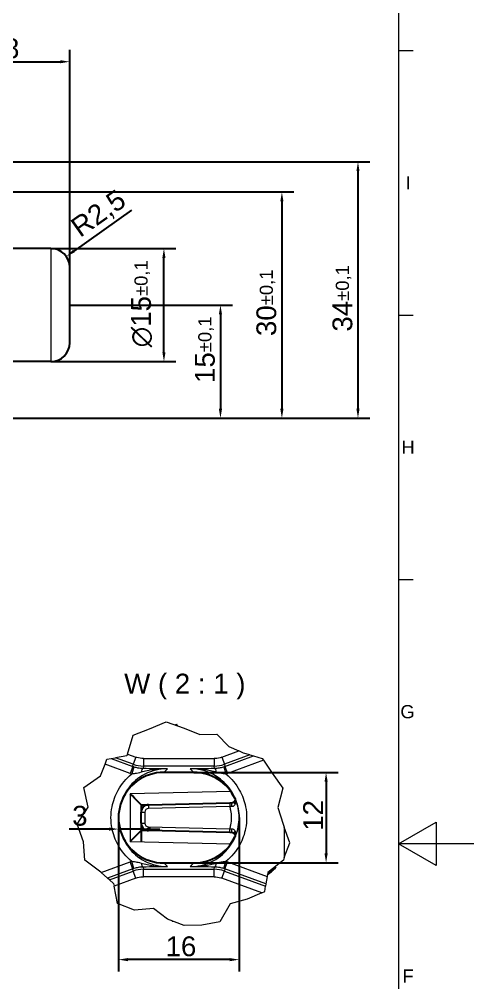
# Model space of a CAD drawing. Header units: millimetres. Extents: x 0 to 1486, y 0 to 1051.
# Drawn here: x 1335.5 to 1486.3, y 479.6 to 798.8 of the extents above; entities that cross this region are included whole.
import ezdxf

# ---------------------------------------------------------------- set-up
doc = ezdxf.new("R2010")
doc.units = ezdxf.units.MM
doc.header["$LTSCALE"] = 1.25
for name, color, linetype, lineweight, true_color in [('Bemaßungen(DIN)', 7, 'Continuous', 5, 0x262659), ('Bruchlinien(DIN)', 7, 'Continuous', 9, 0x262659), ('Sichtbare Kanten(DIN)', 7, 'Continuous', 25, 0x262659), ('Sichtbare tangentiale Kanten(DIN)', 7, 'Continuous', 15, 0x1a1a3e), ('Skizziergeometrie(DIN)', 7, 'Continuous', 9, 0x262659), ('Symbole(DIN)', 7, 'Continuous', 15, 0x262659)]:
    doc.layers.add(name, color=color, linetype=linetype, lineweight=lineweight, true_color=true_color)
doc.styles.add('Aktuell-DIN', font='arial.ttf')
doc.styles.add('Aktuell-DINGroßer Text', font='arial.ttf')
doc.dimstyles.new('STANDARD-DIN', dxfattribs={"dimscale": 1.25, "dimtxt": 5.25, "dimasz": 2.5, "dimexe": 3.175, "dimexo": 0, "dimgap": 0.8, "dimtad": 1, "dimrnd": 1e-08, "dimtxsty": 'Aktuell-DINGroßer Text', "dimcen": 0.09, "dimdle": 10, "dimclrd": 256, "dimclre": 256, "dimclrt": 256, "dimazin": 2, "dimtfac": 0.666667, "dimtmove": 0, "dimatfit": 3, "dimfxl": 1, "dimtolj": 1, "dimlwd": 25, "dimlwe": 25, "dimarcsym": 0})

# ---------------------------------------------------------------- blocks, each defined once
blk = doc.blocks.new('Ränder Standardrahmen')
at = {"layer": 'Skizziergeometrie(DIN)'}
for p, q in [((1169, 630.75), (1172.9, 630.75)), ((1169, 560.67), (1172.9, 560.67)), ((1169, 490.58), (1172.9, 490.58))]:
    blk.add_line(p, q, dxfattribs=at)
at = {"layer": 'Skizziergeometrie(DIN)', "flags": 128}
for points in [[(20, 20), (20, 821), (1169, 821), (1169, 20), (20, 20)], [(1189, 420.5), (1169, 420.5), (1179, 426.27), (1179, 414.73), (1169, 420.5)]]:
    blk.add_lwpolyline(points, dxfattribs=at)
at = {"layer": 'Symbole(DIN)', "color": 179, "true_color": 0x262659, "char_height": 3.5, "attachment_point": 7, "style": 'Aktuell-DIN'}
for s, insert in [('I', (1170.95, 593.96)), ('H', (1169.8, 523.88)), ('G', (1169.52, 453.73)), ('F', (1170.08, 383.71))]:
    blk.add_mtext(s, dxfattribs=dict(at, insert=insert))
blk = doc.blocks.new('*D12')
at = {"layer": 'Bemaßungen(DIN)', "color": 250, "linetype": 'Continuous', "lineweight": 25, "true_color": 0x3f3f3f, "transparency": 16777216}
for p, q in [((1244.72, 751.64), (1451.81, 751.64)), ((1447.84, 748.52), (1447.84, 669.77)), ((1212.8, 666.64), (1451.81, 666.64))]:
    blk.add_line(p, q, dxfattribs=at)
at = {"layer": 'Bemaßungen(DIN)', "color": 250, "linetype": 'Continuous', "true_color": 0x3f3f3f, "transparency": 16777216}
for points in [[(1447.32, 748.52), (1448.36, 748.52), (1447.84, 751.64)], [(1447.32, 669.77), (1448.36, 669.77), (1447.84, 666.64)]]:
    blk.add_solid(points, dxfattribs=at)
at = {"layer": 'Defpoints', "color": 0, "linetype": 'Continuous', "transparency": 16777216}
for p in [(1244.72, 751.64), (1212.8, 666.64), (1447.84, 666.64)]:
    blk.add_point(p, dxfattribs=at)
at = {"layer": 'Bemaßungen(DIN)', "color": 179, "linetype": 'Continuous', "lineweight": 25, "true_color": 0x262659, "transparency": 16777216, "insert": (1439.39, 695.34), "char_height": 6.5625, "attachment_point": 1, "rotation": 90, "style": 'Aktuell-DINGroßer Text'}
blk.add_mtext('\\A1;34{\\H4.375;±0,1}', dxfattribs=at)
blk = doc.blocks.new('*D13')
at = {"layer": 'Bemaßungen(DIN)', "color": 250, "linetype": 'Continuous', "lineweight": 25, "true_color": 0x3f3f3f, "transparency": 16777216}
for p, q in [((1287.32, 741.64), (1426.57, 741.64)), ((1422.6, 738.52), (1422.6, 669.77)), ((1212.8, 666.64), (1426.57, 666.64))]:
    blk.add_line(p, q, dxfattribs=at)
at = {"layer": 'Bemaßungen(DIN)', "color": 250, "linetype": 'Continuous', "true_color": 0x3f3f3f, "transparency": 16777216}
for points in [[(1422.08, 738.52), (1423.12, 738.52), (1422.6, 741.64)], [(1422.08, 669.77), (1423.12, 669.77), (1422.6, 666.64)]]:
    blk.add_solid(points, dxfattribs=at)
at = {"layer": 'Defpoints', "color": 0, "linetype": 'Continuous', "transparency": 16777216}
for p in [(1287.32, 741.64), (1212.8, 666.64), (1422.6, 666.64)]:
    blk.add_point(p, dxfattribs=at)
at = {"layer": 'Bemaßungen(DIN)', "color": 179, "linetype": 'Continuous', "lineweight": 25, "true_color": 0x262659, "transparency": 16777216, "insert": (1414.15, 693.87), "char_height": 6.5625, "attachment_point": 1, "rotation": 90, "style": 'Aktuell-DINGroßer Text'}
blk.add_mtext('\\A1;30{\\H4.375;±0,1}', dxfattribs=at)
blk = doc.blocks.new('*D14')
at = {"layer": 'Bemaßungen(DIN)', "color": 250, "linetype": 'Continuous', "lineweight": 25, "true_color": 0x3f3f3f, "transparency": 16777216}
for p, q in [((1352.22, 704.14), (1406.18, 704.14)), ((1402.22, 701.02), (1402.22, 669.77)), ((1212.8, 666.64), (1406.18, 666.64))]:
    blk.add_line(p, q, dxfattribs=at)
at = {"layer": 'Bemaßungen(DIN)', "color": 250, "linetype": 'Continuous', "true_color": 0x3f3f3f, "transparency": 16777216}
for points in [[(1401.69, 701.02), (1402.74, 701.02), (1402.22, 704.14)], [(1401.69, 669.77), (1402.74, 669.77), (1402.22, 666.64)]]:
    blk.add_solid(points, dxfattribs=at)
at = {"layer": 'Defpoints', "color": 0, "linetype": 'Continuous', "transparency": 16777216}
for p in [(1352.22, 704.14), (1212.8, 666.64), (1402.22, 666.64)]:
    blk.add_point(p, dxfattribs=at)
at = {"layer": 'Bemaßungen(DIN)', "color": 179, "linetype": 'Continuous', "lineweight": 25, "true_color": 0x262659, "transparency": 16777216, "insert": (1393.76, 678.32), "char_height": 6.5625, "attachment_point": 1, "rotation": 90, "style": 'Aktuell-DINGroßer Text'}
blk.add_mtext('\\A1;15{\\H4.375;±0,1}', dxfattribs=at)
blk = doc.blocks.new('*D15')
at = {"layer": 'Bemaßungen(DIN)', "color": 250, "linetype": 'Continuous', "lineweight": 25, "true_color": 0x3f3f3f, "transparency": 16777216}
for p, q in [((1345.97, 722.89), (1387.43, 722.89)), ((1383.47, 688.52), (1383.47, 719.77)), ((1345.97, 685.39), (1387.43, 685.39))]:
    blk.add_line(p, q, dxfattribs=at)
at = {"layer": 'Bemaßungen(DIN)', "color": 250, "linetype": 'Continuous', "true_color": 0x3f3f3f, "transparency": 16777216}
for points in [[(1382.94, 719.77), (1383.99, 719.77), (1383.47, 722.89)], [(1382.94, 688.52), (1383.99, 688.52), (1383.47, 685.39)]]:
    blk.add_solid(points, dxfattribs=at)
at = {"layer": 'Defpoints', "color": 0, "linetype": 'Continuous', "transparency": 16777216}
for p in [(1345.97, 722.89), (1383.47, 722.89), (1345.97, 685.39)]:
    blk.add_point(p, dxfattribs=at)
at = {"layer": 'Bemaßungen(DIN)', "color": 179, "linetype": 'Continuous', "lineweight": 25, "true_color": 0x262659, "transparency": 16777216, "insert": (1372.59, 690.14), "char_height": 6.5625, "attachment_point": 1, "rotation": 90, "style": 'Aktuell-DINGroßer Text'}
blk.add_mtext('\\A1;{\\fAIGDT|b0|i0;\\ln}\\fArial|b0|i0;{\\H6.5625;15{\\H4.375;±0,1}}', dxfattribs=at)
blk = doc.blocks.new('*D16')
at = {"layer": 'Bemaßungen(DIN)', "color": 250, "linetype": 'Continuous', "lineweight": 25, "true_color": 0x3f3f3f, "transparency": 16777216}
blk.add_line((1372.74, 735.55), (1353.62, 722.05), dxfattribs=at)
at = {"layer": 'Bemaßungen(DIN)', "color": 250, "linetype": 'Continuous', "true_color": 0x3f3f3f, "transparency": 16777216}
blk.add_solid([(1353.32, 722.48), (1353.92, 721.63), (1351.07, 720.25)], dxfattribs=at)
at = {"layer": 'Defpoints', "color": 0, "linetype": 'Continuous', "transparency": 16777216}
for p in [(1351.07, 720.25), (1345.97, 716.64)]:
    blk.add_point(p, dxfattribs=at)
at = {"layer": 'Bemaßungen(DIN)', "color": 179, "linetype": 'Continuous', "lineweight": 25, "true_color": 0x262659, "transparency": 16777216, "insert": (1351.87, 731.69), "char_height": 6.562, "attachment_point": 1, "rotation": 35.2211, "style": 'Aktuell-DINGroßer Text'}
blk.add_mtext('\\A1;R2,5', dxfattribs=at)
blk = doc.blocks.new('*D21')
at = {"layer": 'Bemaßungen(DIN)', "color": 250, "linetype": 'Continuous', "lineweight": 25, "true_color": 0x3f3f3f, "transparency": 16777216}
for p, q in [((1307.22, 739.14), (1307.22, 788.74)), ((1352.22, 716.64), (1352.22, 788.74)), ((1310.34, 784.77), (1349.09, 784.77))]:
    blk.add_line(p, q, dxfattribs=at)
at = {"layer": 'Bemaßungen(DIN)', "color": 250, "linetype": 'Continuous', "true_color": 0x3f3f3f, "transparency": 16777216}
for points in [[(1310.34, 785.29), (1310.34, 784.25), (1307.22, 784.77)], [(1349.09, 785.29), (1349.09, 784.25), (1352.22, 784.77)]]:
    blk.add_solid(points, dxfattribs=at)
at = {"layer": 'Defpoints', "color": 0, "linetype": 'Continuous', "transparency": 16777216}
for p in [(1352.22, 784.77), (1307.22, 739.14), (1352.22, 716.64)]:
    blk.add_point(p, dxfattribs=at)
at = {"layer": 'Bemaßungen(DIN)', "color": 179, "linetype": 'Continuous', "lineweight": 25, "true_color": 0x262659, "transparency": 16777216, "insert": (1325.32, 792.47), "char_height": 6.562, "attachment_point": 1, "style": 'Aktuell-DINGroßer Text'}
blk.add_mtext('\\A1;18', dxfattribs=at)
blk = doc.blocks.new('*D75')
at = {"layer": 'Bemaßungen(DIN)', "color": 250, "linetype": 'Continuous', "lineweight": 25, "true_color": 0x3f3f3f, "transparency": 16777216}
for p, q in [((1368.41, 534.29), (1368.41, 526.54)), ((1365.28, 530.51), (1352.04, 530.51)), ((1375.91, 530.51), (1368.41, 530.51)), ((1375.91, 532.49), (1375.91, 526.54)), ((1379.03, 530.51), (1382.16, 530.51))]:
    blk.add_line(p, q, dxfattribs=at)
at = {"layer": 'Bemaßungen(DIN)', "color": 250, "linetype": 'Continuous', "true_color": 0x3f3f3f, "transparency": 16777216}
for points in [[(1365.28, 531.03), (1365.28, 529.99), (1368.41, 530.51)], [(1379.03, 531.03), (1379.03, 529.99), (1375.91, 530.51)]]:
    blk.add_solid(points, dxfattribs=at)
at = {"layer": 'Defpoints', "color": 0, "linetype": 'Continuous', "transparency": 16777216}
for p in [(1368.41, 534.29), (1368.41, 530.51), (1375.91, 532.49)]:
    blk.add_point(p, dxfattribs=at)
at = {"layer": 'Bemaßungen(DIN)', "color": 179, "linetype": 'Continuous', "lineweight": 25, "true_color": 0x262659, "transparency": 16777216, "insert": (1353.04, 538.21), "char_height": 6.562, "attachment_point": 1, "style": 'Aktuell-DINGroßer Text'}
blk.add_mtext('\\A1;3', dxfattribs=at)
blk = doc.blocks.new('*D76')
at = {"layer": 'Bemaßungen(DIN)', "color": 250, "linetype": 'Continuous', "lineweight": 25, "true_color": 0x3f3f3f, "transparency": 16777216}
for p, q in [((1393.41, 549.29), (1441.23, 549.29)), ((1437.26, 546.17), (1437.26, 522.42)), ((1393.41, 519.29), (1441.23, 519.29))]:
    blk.add_line(p, q, dxfattribs=at)
at = {"layer": 'Bemaßungen(DIN)', "color": 250, "linetype": 'Continuous', "true_color": 0x3f3f3f, "transparency": 16777216}
for points in [[(1436.74, 546.17), (1437.79, 546.17), (1437.26, 549.29)], [(1436.74, 522.42), (1437.79, 522.42), (1437.26, 519.29)]]:
    blk.add_solid(points, dxfattribs=at)
at = {"layer": 'Defpoints', "color": 0, "linetype": 'Continuous', "transparency": 16777216}
for p in [(1393.41, 549.29), (1393.41, 519.29), (1437.26, 519.29)]:
    blk.add_point(p, dxfattribs=at)
at = {"layer": 'Bemaßungen(DIN)', "color": 179, "linetype": 'Continuous', "lineweight": 25, "true_color": 0x262659, "transparency": 16777216, "insert": (1429.68, 529.93), "char_height": 6.562, "attachment_point": 1, "rotation": 90, "style": 'Aktuell-DINGroßer Text'}
blk.add_mtext('\\A1;12', dxfattribs=at)
blk = doc.blocks.new('*D77')
at = {"layer": 'Bemaßungen(DIN)', "color": 250, "linetype": 'Continuous', "lineweight": 25, "true_color": 0x3f3f3f, "transparency": 16777216}
for p, q in [((1368.41, 534.29), (1368.41, 483.28)), ((1408.41, 534.29), (1408.41, 483.28)), ((1405.28, 487.25), (1371.53, 487.25))]:
    blk.add_line(p, q, dxfattribs=at)
at = {"layer": 'Bemaßungen(DIN)', "color": 250, "linetype": 'Continuous', "true_color": 0x3f3f3f, "transparency": 16777216}
for points in [[(1371.53, 487.77), (1371.53, 486.73), (1368.41, 487.25)], [(1405.28, 487.77), (1405.28, 486.73), (1408.41, 487.25)]]:
    blk.add_solid(points, dxfattribs=at)
at = {"layer": 'Defpoints', "color": 0, "linetype": 'Continuous', "transparency": 16777216}
for p in [(1368.41, 534.29), (1408.41, 534.29), (1368.41, 487.25)]:
    blk.add_point(p, dxfattribs=at)
at = {"layer": 'Bemaßungen(DIN)', "color": 179, "linetype": 'Continuous', "lineweight": 25, "true_color": 0x262659, "transparency": 16777216, "insert": (1384.02, 494.95), "char_height": 6.562, "attachment_point": 1, "style": 'Aktuell-DINGroßer Text'}
blk.add_mtext('\\A1;16', dxfattribs=at)

msp = doc.modelspace()

# ---------------------------------------------------------------- linework, layer by layer
at = {"layer": 'Bruchlinien(DIN)'}
for p, q in [((1378.7, 563.724), (1384.201, 566.088)), ((1384.201, 566.088), (1390.179, 563.891)), ((1373.213, 561.571), (1378.7, 563.724)), ((1390.179, 563.891), (1395.415, 561.881)), ((1395.415, 561.881), (1401.032, 562.004)), ((1401.032, 562.004), (1405.02, 557.89)), ((1371.357, 555.347), (1373.213, 561.571)), ((1405.02, 557.89), (1408.317, 556.386)), ((1409.886, 555.67), (1408.317, 556.386)), ((1412.012, 555.072), (1409.886, 555.67)), ((1363.919, 551.986), (1364.577, 553.668)), ((1364.577, 553.668), (1365.953, 553.905)), ((1365.953, 553.905), (1367.352, 554.146)), ((1371.196, 554.808), (1367.352, 554.146)), ((1371.357, 555.347), (1371.196, 554.808)), ((1412.012, 555.072), (1413.173, 554.745)), ((1413.173, 554.745), (1416.087, 553.924)), ((1416.087, 553.924), (1416.504, 553.298)), ((1416.504, 553.298), (1419.347, 549.025)), ((1362.437, 548.201), (1363.919, 551.986)), ((1356.907, 544.295), (1362.437, 548.201)), ((1419.347, 549.025), (1422.871, 544.084)), ((1358.303, 537.805), (1356.907, 544.295)), ((1422.871, 544.084), (1421.25, 537.663)), ((1354.637, 532.185), (1358.303, 537.805)), ((1421.25, 537.663), (1423.029, 532.185)), ((1356.774, 526.295), (1354.637, 532.185)), ((1423.029, 532.185), (1423.409, 531.125)), ((1425.248, 526.001), (1423.409, 531.125)), ((1357.229, 520.192), (1356.774, 526.295)), ((1423.409, 521.04), (1425.248, 526.001)), ((1423.409, 521.04), (1423.099, 520.203)), ((1362.538, 516.227), (1357.229, 520.192)), ((1423.099, 520.203), (1417.934, 516.161)), ((1362.646, 516.131), (1362.538, 516.227)), ((1364.772, 514.247), (1362.646, 516.131)), ((1365.372, 513.715), (1364.772, 514.247)), ((1417.717, 514.841), (1417.306, 512.332)), ((1417.934, 516.161), (1417.717, 514.841)), ((1365.372, 513.715), (1366.731, 512.51)), ((1366.731, 512.51), (1366.918, 511.619)), ((1368.117, 505.892), (1366.918, 511.619)), ((1416.887, 509.774), (1417.19, 511.625)), ((1417.306, 512.332), (1417.19, 511.625)), ((1415.997, 509.4), (1411.043, 507.32)), ((1415.997, 509.4), (1416.887, 509.774)), ((1373.727, 503.689), (1368.117, 505.892)), ((1405.441, 505.751), (1401.975, 499.776)), ((1411.043, 507.32), (1405.441, 505.751)), ((1379.998, 504.212), (1373.727, 503.689)), ((1384.625, 500.685), (1379.998, 504.212)), ((1390.179, 498.583), (1384.625, 500.685)), ((1396.091, 498.658), (1390.179, 498.583)), ((1401.975, 499.776), (1396.091, 498.658))]:
    msp.add_line(p, q, dxfattribs=at)
at = {"layer": 'Sichtbare Kanten(DIN)'}
for p, q in [((1345.965, 722.894), (1314.715, 722.894)), ((1352.215, 691.644), (1352.215, 716.644)), ((1345.965, 685.394), (1314.715, 685.394)), ((1393.409, 549.291), (1383.409, 549.291)), ((1375.909, 538.535), (1378.348, 538.595)), ((1375.909, 538.536), (1375.909, 538.535)), ((1375.909, 538.535), (1375.909, 536.095)), ((1378.348, 538.595), (1405.319, 539.254)), ((1405.319, 539.254), (1406.092, 539.273)), ((1375.909, 532.486), (1375.909, 536.095)), ((1375.909, 532.486), (1375.909, 530.046)), ((1375.909, 530.046), (1375.909, 530.045)), ((1378.348, 529.987), (1375.909, 530.046)), ((1405.319, 529.328), (1378.348, 529.987)), ((1406.092, 529.309), (1405.319, 529.328)), ((1383.409, 519.291), (1393.409, 519.291))]:
    msp.add_line(p, q, dxfattribs=at)
for centre, radius, start, end in [((1345.965, 716.644), 6.25, 0, 90), ((1345.965, 691.644), 6.25, 270, 0), ((1383.409, 534.291), 15, 90, 162.76589), ((1393.409, 534.291), 15, 25.29422, 90), ((1383.409, 534.291), 15, 162.76589, 197.23411), ((1378.409, 536.095), 2.5, 91.4, 180), ((1378.409, 532.486), 2.5, 180, 268.6), ((1383.409, 534.291), 15, 197.23411, 270), ((1393.409, 534.291), 15, 270, 334.70578)]:
    msp.add_arc(centre, radius, start, end, dxfattribs=at)
for centre, major_axis, start_param, end_param in [((1372.159, 542.195), (-3.75, 3.659), 3.1543628, 4.6989792), ((1372.159, 526.387), (3.75, 3.659), 4.7257987, 6.2704151)]:
    msp.add_ellipse(centre, major_axis=major_axis, ratio=0.0130868, start_param=start_param, end_param=end_param, dxfattribs=at)
for points, knots in [([(1387.913, 564.724), (1387.872, 564.796), (1387.832, 564.868), (1387.747, 565.028), (1387.701, 565.115), (1387.653, 565.21), (1387.649, 565.218), (1387.643, 565.229), (1387.642, 565.231), (1387.641, 565.234), (1387.64, 565.235), (1387.64, 565.236), (1387.64, 565.236), (1387.64, 565.236)], [4.224543475, 4.224543475, 4.224543475, 4.224543475, 4.23471469, 4.23471469, 4.24683495, 4.24683495, 4.247971119, 4.247971119, 4.24830421, 4.24830421, 4.248387483, 4.248387483, 4.248408301, 4.248408301, 4.248408301, 4.248408301]), ([(1387.907, 564.726), (1387.897, 564.743), (1387.888, 564.76), (1387.863, 564.804), (1387.848, 564.832), (1387.821, 564.881), (1387.81, 564.902), (1387.798, 564.924), (1387.797, 564.924), (1387.796, 564.926), (1387.796, 564.926), (1387.796, 564.927)], [1.9453144777, 1.9453144777, 1.9453144777, 1.9453144777, 1.947653418, 1.947653418, 1.9514871214, 1.9514871214, 1.9543623797, 1.9543623797, 1.9544971562, 1.9544971562, 1.9545484981, 1.9545484981, 1.9545484981, 1.9545484981]), ([(1387.907, 564.726), (1387.897, 564.743), (1387.888, 564.759), (1387.863, 564.804), (1387.848, 564.831), (1387.821, 564.88), (1387.81, 564.901), (1387.798, 564.923), (1387.797, 564.924), (1387.797, 564.925), (1387.797, 564.925), (1387.797, 564.925)], [1.9511780392, 1.9511780392, 1.9511780392, 1.9511780392, 1.9534914804, 1.9534914804, 1.9573240807, 1.9573240807, 1.9601985117, 1.9601985117, 1.9603332494, 1.9603332494, 1.9603491059, 1.9603491059, 1.9603491059, 1.9603491059]), ([(1387.908, 564.726), (1387.899, 564.741), (1387.891, 564.756), (1387.881, 564.774), (1387.879, 564.777), (1387.877, 564.78), (1387.877, 564.78), (1387.877, 564.78)], [4.5126309839, 4.5126309839, 4.5126309839, 4.5126309839, 4.5147821645, 4.5147821645, 4.515197467, 4.515197467, 4.5152082329, 4.5152082329, 4.5152082329, 4.5152082329]), ([(1406.092, 539.273), (1406.157, 539.274), (1406.221, 539.282), (1406.382, 539.318), (1406.474, 539.354), (1406.662, 539.46), (1406.751, 539.535), (1406.853, 539.652), (1406.88, 539.688), (1406.903, 539.724)], [-0.22924203, -0.22924203, -0.22924203, -0.22924203, -0.21123389, -0.21123389, -0.18242086, -0.18242086, -0.14496393, -0.14496393, -0.12920905, -0.12920905, -0.12920905, -0.12920905]), ([(1406.971, 540.7), (1407.042, 540.55), (1407.075, 540.382), (1407.056, 540.052), (1407.005, 539.889), (1406.914, 539.74), (1406.909, 539.732), (1406.904, 539.725)], [0, 0, 0, 0, 0.4969575, 0.4969575, 0.9939149, 0.9939149, 1.0208147, 1.0208147, 1.0208147, 1.0208147]), ([(1406.904, 528.856), (1406.904, 528.856), (1406.904, 528.856), (1406.904, 528.856), (1406.85, 528.938), (1406.782, 529.016), (1406.637, 529.134), (1406.567, 529.179), (1406.417, 529.249), (1406.337, 529.276), (1406.201, 529.301), (1406.146, 529.307), (1406.092, 529.309)], [-0.10003204, -0.10003204, -0.10003204, -0.10003204, -0.10003166, -0.10003166, -0.10003166, -0.06495635, -0.06495635, -0.03926769, -0.03926769, -0.01510296, -0.01510296, 0, 0, 0, 0]), ([(1406.904, 528.856), (1406.909, 528.849), (1406.914, 528.841), (1407.005, 528.693), (1407.056, 528.53), (1407.075, 528.199), (1407.042, 528.031), (1406.971, 527.882)], [0.9670152, 0.9670152, 0.9670152, 0.9670152, 0.9939149, 0.9939149, 1.4908724, 1.4908724, 1.9878298, 1.9878298, 1.9878298, 1.9878298]), ([(1418.99, 516.295), (1418.99, 516.295), (1418.995, 516.301), (1419.024, 516.33), (1419.058, 516.366), (1419.149, 516.461), (1419.202, 516.517), (1419.315, 516.634), (1419.374, 516.696), (1419.503, 516.827), (1419.574, 516.899), (1419.739, 517.062), (1419.835, 517.154), (1420.066, 517.368), (1420.203, 517.49), (1420.385, 517.645), (1420.433, 517.685), (1420.498, 517.739), (1420.516, 517.753), (1420.547, 517.779), (1420.56, 517.789), (1420.575, 517.801), (1420.576, 517.802), (1420.578, 517.803), (1420.578, 517.803), (1420.578, 517.804), (1420.578, 517.804), (1420.578, 517.804)], [4.70820401, 4.70820401, 4.70820401, 4.70820401, 4.71769358, 4.71769358, 4.73330801, 4.73330801, 4.74608624, 4.74608624, 4.75724116, 4.75724116, 4.76940764, 4.76940764, 4.78513196, 4.78513196, 4.80764874, 4.80764874, 4.81578314, 4.81578314, 4.81883204, 4.81883204, 4.82111864, 4.82111864, 4.821333, 4.821333, 4.82135832, 4.82135832, 4.82137098, 4.82137098, 4.82137098, 4.82137098]), ([(1417.823, 515.488), (1417.9, 515.532), (1417.975, 515.578), (1418.217, 515.729), (1418.393, 515.851), (1418.656, 516.046), (1418.752, 516.122), (1418.933, 516.268), (1419.02, 516.341), (1419.1, 516.41)], [4.493655555, 4.493655555, 4.493655555, 4.493655555, 4.505623203, 4.505623203, 4.533274138, 4.533274138, 4.557224076, 4.557224076, 4.582677304, 4.582677304, 4.582677304, 4.582677304]), ([(1386.504, 499.809), (1386.504, 499.811), (1386.505, 499.813), (1386.506, 499.819), (1386.506, 499.823), (1386.508, 499.835), (1386.51, 499.844), (1386.517, 499.889), (1386.524, 499.926), (1386.53, 499.964)], [0, 0, 0, 0, 0.0002477483, 0.0002477483, 0.0007432448, 0.0007432448, 0.0017385736, 0.0017385736, 0.0062844926, 0.0062844926, 0.0062844926, 0.0062844926]), ([(1386.505, 499.814), (1386.505, 499.814), (1386.505, 499.814), (1386.505, 499.815), (1386.505, 499.816), (1386.505, 499.817), (1386.506, 499.819), (1386.506, 499.823), (1386.507, 499.826), (1386.51, 499.846), (1386.513, 499.862), (1386.519, 499.901), (1386.523, 499.923), (1386.528, 499.951), (1386.529, 499.958), (1386.53, 499.964)], [0, 0, 0, 0, 0.0000360758, 0.0000360758, 0.0001082273, 0.0001082273, 0.0002525304, 0.0002525304, 0.000631546, 0.000631546, 0.0026529658, 0.0026529658, 0.0053481965, 0.0053481965, 0.0060934506, 0.0060934506, 0.0060934506, 0.0060934506]), ([(1386.507, 499.827), (1386.507, 499.827), (1386.507, 499.827), (1386.507, 499.828), (1386.507, 499.828), (1386.507, 499.829), (1386.507, 499.83), (1386.513, 499.864), (1386.519, 499.898), (1386.527, 499.943), (1386.528, 499.953), (1386.53, 499.964)], [0, 0, 0, 0, 0.0000106554, 0.0000106554, 0.0000319663, 0.0000319663, 0.0001290154, 0.0001290154, 0.0042698077, 0.0042698077, 0.0055387302, 0.0055387302, 0.0055387302, 0.0055387302]), ([(1386.507, 499.827), (1386.507, 499.827), (1386.507, 499.827), (1386.507, 499.828), (1386.507, 499.828), (1386.507, 499.829), (1386.507, 499.83), (1386.513, 499.864), (1386.519, 499.898), (1386.527, 499.943), (1386.528, 499.953), (1386.53, 499.964)], [0, 0, 0, 0, 0.0000106554, 0.0000106554, 0.0000319663, 0.0000319663, 0.0001290154, 0.0001290154, 0.0042698077, 0.0042698077, 0.0055387302, 0.0055387302, 0.0055387302, 0.0055387302]), ([(1386.535, 499.944), (1386.535, 499.944), (1386.535, 499.944), (1386.535, 499.945), (1386.535, 499.946), (1386.536, 499.949), (1386.536, 499.952), (1386.537, 499.957), (1386.537, 499.959), (1386.537, 499.961)], [0, 0, 0, 0, 0.0000169216, 0.0000169216, 0.0001522941, 0.0001522941, 0.0008263108, 0.0008263108, 0.0012750694, 0.0012750694, 0.0012750694, 0.0012750694]), ([(1386.538, 499.932), (1386.538, 499.933), (1386.538, 499.933), (1386.538, 499.935), (1386.538, 499.936), (1386.54, 499.945), (1386.541, 499.952), (1386.542, 499.959)], [0, 0, 0, 0, 0.0000460987, 0.0000460987, 0.0002588921, 0.0002588921, 0.0011757914, 0.0011757914, 0.0011757914, 0.0011757914]), ([(1386.539, 499.942), (1386.54, 499.943), (1386.54, 499.944), (1386.541, 499.949), (1386.541, 499.954), (1386.542, 499.959)], [0, 0, 0, 0, 0.00009219751, 0.00009219751, 0.00072528612, 0.00072528612, 0.00072528612, 0.00072528612])]:
    msp.add_open_spline(points, degree=3, knots=knots, dxfattribs=at)
at = {"layer": 'Sichtbare tangentiale Kanten(DIN)'}
for p, q in [((1345.965, 722.894), (1345.965, 685.394)), ((1402.695, 554.339), (1408.317, 556.386)), ((1365.953, 553.905), (1373.145, 551.287)), ((1373.269, 551.992), (1367.352, 554.146)), ((1371.357, 555.347), (1374.124, 554.339)), ((1374.124, 554.339), (1373.269, 551.992)), ((1376.688, 553.887), (1400.131, 553.887)), ((1376.688, 553.887), (1376.688, 551.389)), ((1400.131, 553.887), (1400.131, 551.389)), ((1402.695, 554.339), (1403.549, 551.992)), ((1412.012, 555.072), (1403.549, 551.992)), ((1403.674, 551.287), (1413.173, 554.745)), ((1416.504, 553.298), (1404.528, 548.939)), ((1372.291, 548.939), (1363.919, 551.986)), ((1373.145, 551.287), (1372.291, 548.939)), ((1373.528, 551.156), (1372.77, 548.776)), ((1373.145, 551.287), (1373.269, 551.992)), ((1376.688, 551.389), (1376.559, 550.657)), ((1400.131, 551.389), (1376.688, 551.389)), ((1384.635, 550.516), (1383.409, 549.291)), ((1393.409, 549.291), (1392.184, 550.516)), ((1400.26, 550.657), (1400.131, 551.389)), ((1403.289, 551.156), (1404.047, 548.775)), ((1403.549, 551.992), (1403.674, 551.287)), ((1403.674, 551.287), (1404.528, 548.939)), ((1405.615, 543.01), (1372.258, 542.195)), ((1372.258, 542.195), (1372.258, 526.387)), ((1378.348, 538.595), (1378.379, 537.345)), ((1405.349, 538.004), (1378.379, 537.345)), ((1405.319, 539.254), (1405.349, 538.004)), ((1375.909, 536.095), (1377.159, 536.095)), ((1377.159, 536.095), (1377.159, 532.486)), ((1375.909, 532.486), (1377.159, 532.486)), ((1378.348, 529.987), (1378.379, 531.236)), ((1378.379, 531.236), (1405.349, 530.577)), ((1405.319, 529.328), (1405.349, 530.577)), ((1423.409, 531.125), (1423.409, 521.04)), ((1372.258, 526.387), (1405.615, 525.572)), ((1362.646, 516.131), (1372.291, 519.642)), ((1373.145, 517.294), (1364.772, 514.247)), ((1373.145, 517.294), (1372.291, 519.642)), ((1373.528, 517.425), (1372.77, 519.805)), ((1373.269, 516.59), (1373.145, 517.294)), ((1376.559, 517.924), (1376.688, 517.192)), ((1376.688, 514.694), (1376.688, 517.192)), ((1376.688, 517.192), (1400.131, 517.192)), ((1383.409, 519.291), (1384.635, 518.065)), ((1393.409, 519.291), (1392.184, 518.065)), ((1400.131, 517.192), (1400.26, 517.924)), ((1400.131, 514.694), (1400.131, 517.192)), ((1403.289, 517.425), (1404.047, 519.806)), ((1403.674, 517.294), (1403.549, 516.59)), ((1403.674, 517.294), (1404.528, 519.642)), ((1417.306, 512.332), (1403.674, 517.294)), ((1404.528, 519.642), (1417.717, 514.841)), ((1365.372, 513.715), (1373.269, 516.59)), ((1374.124, 514.242), (1366.918, 511.619)), ((1374.124, 514.242), (1373.269, 516.59)), ((1400.131, 514.694), (1376.688, 514.694)), ((1402.695, 514.242), (1403.549, 516.59)), ((1415.997, 509.4), (1402.695, 514.242)), ((1403.549, 516.59), (1417.19, 511.625))]:
    msp.add_line(p, q, dxfattribs=at)
for centre, start, end in [((1378.409, 536.095), 91.4, 180), ((1378.409, 532.486), 180, 268.6)]:
    msp.add_arc(centre, 1.25, start, end, dxfattribs=at)
for centre, major_axis, ratio, start_param, end_param in [((1376.566, 560.694), (-1.738, -9.857), 0.9990583, 6.1087598, 6.1492487), ((1376.689, 561.392), (-1.737, -9.851), 0.9996858, 6.1087598, 6.4576108), ((1376.559, 548.159), (0.028, 2.5), 0.3090376, 0.036704, 1.093493), ((1400.13, 561.392), (1.737, -9.851), 0.9996858, 6.1087598, 6.4576108), ((1400.26, 548.159), (-0.028, 2.5), 0.3086927, 5.189335, 6.2464856), ((1400.253, 560.694), (1.738, -9.857), 0.9990583, 0.1337779, 0.1744255), ((1376.566, 560.694), (-2.172, -12.318), 0.9993719, 6.1087598, 6.1492487), ((1400.253, 560.694), (2.172, -12.318), 0.9993719, 0.1337779, 0.1744255), ((1407.95, 539.041), (-1.044, 0.687), 0.6568606, 0.003952, 1.0863495), ((1406.122, 538.023), (-0.031, 1.25), 0.1924926, 0, 1.6218179), ((1406.122, 530.558), (-0.031, -1.25), 0.1924926, 4.6613674, 6.2831853), ((1407.95, 529.541), (-1.044, -0.687), 0.6568606, 5.1968358, 6.2792333), ((1376.566, 507.888), (-2.172, 12.318), 0.9993719, 0.1339366, 0.1744255), ((1376.566, 507.888), (-1.738, 9.857), 0.9990583, 0.1339366, 0.1744255), ((1376.689, 507.189), (-1.737, 9.851), 0.9996858, 6.1087598, 6.4576108), ((1376.559, 520.422), (0.028, -2.5), 0.3090376, 5.1896923, 6.2464813), ((1400.13, 507.189), (1.737, 9.851), 0.9996858, 6.1087598, 6.4576108), ((1400.26, 520.422), (-0.028, -2.5), 0.3086927, 0.0366997, 1.0938503), ((1400.253, 507.888), (1.738, 9.857), 0.9990583, 6.1087598, 6.1494074), ((1400.253, 507.888), (2.172, 12.318), 0.9993719, 6.1087598, 6.1494074)]:
    msp.add_ellipse(centre, major_axis=major_axis, ratio=ratio, start_param=start_param, end_param=end_param, dxfattribs=at)
for points, knots in [([(1376.688, 553.887), (1375.938, 553.887), (1375.188, 554.001), (1374.355, 554.258), (1374.239, 554.298), (1374.124, 554.339)], [-0.17442551, -0.17442551, -0.17442551, -0.17442551, 0.12539741, 0.12539741, 0.17442551, 0.17442551, 0.17442551, 0.17442551]), ([(1402.695, 554.339), (1401.99, 554.083), (1401.247, 553.933), (1400.376, 553.89), (1400.254, 553.887), (1400.131, 553.887)], [-0.17442551, -0.17442551, -0.17442551, -0.17442551, 0.12539741, 0.12539741, 0.17442551, 0.17442551, 0.17442551, 0.17442551]), ([(1384.635, 550.516), (1383.694, 550.516), (1382.754, 550.434), (1379.239, 549.816), (1376.766, 548.721), (1372.959, 545.768), (1371.505, 544.071), (1369.627, 540.683), (1369.042, 539.082), (1368.512, 536.396), (1368.409, 535.343), (1368.409, 534.291), (1368.409, 533.238), (1368.512, 532.185), (1369.042, 529.5), (1369.627, 527.899), (1371.505, 524.51), (1372.959, 522.814), (1376.766, 519.861), (1379.239, 518.766), (1382.754, 518.148), (1383.694, 518.066), (1384.635, 518.065)], [-2.4565815, -2.4565815, -2.4565815, -2.4565815, -2.3263434, -2.3263434, -1.9624607, -1.9624607, -1.6592076, -1.6592076, -1.425936, -1.425936, -1.2801413, -1.2801413, -1.2801413, -1.1343465, -1.1343465, -0.9010749, -0.9010749, -0.5978218, -0.5978218, -0.2339391, -0.2339391, -0.103701, -0.103701, -0.103701, -0.103701]), ([(1375.885, 549.315), (1375.185, 549.13), (1374.532, 548.982), (1373.517, 548.825), (1373.131, 548.787), (1372.77, 548.776)], [0, 0, 0, 0, 0.09476594, 0.09476594, 0.15790026, 0.15790026, 0.15790026, 0.15790026]), ([(1373.528, 551.156), (1373.929, 551.029), (1374.337, 550.925), (1375.353, 550.728), (1375.958, 550.666), (1376.559, 550.657)], [-0.15790026, -0.15790026, -0.15790026, -0.15790026, -0.09476594, -0.09476594, 0, 0, 0, 0]), ([(1384.635, 550.516), (1383.072, 550.53), (1381.512, 550.409), (1378.577, 549.968), (1377.192, 549.66), (1375.885, 549.315)], [-0.36200349, -0.36200349, -0.36200349, -0.36200349, -0.1767677, -0.1767677, 0, 0, 0, 0]), ([(1376.559, 550.657), (1377.959, 550.641), (1379.311, 550.62), (1381.986, 550.571), (1383.313, 550.544), (1384.635, 550.516)], [0, 0, 0, 0, 0.1767677, 0.1767677, 0.36200349, 0.36200349, 0.36200349, 0.36200349]), ([(1392.184, 550.516), (1392.506, 550.523), (1392.838, 550.53), (1393.496, 550.544), (1393.827, 550.55), (1394.801, 550.57), (1395.449, 550.583), (1397.443, 550.619), (1398.825, 550.641), (1400.26, 550.657)], [-0.00111587, -0.00111587, -0.00111587, -0.00111587, 0.04487227, 0.04487227, 0.09086043, 0.09086043, 0.17991334, 0.17991334, 0.36094258, 0.36094258, 0.36094258, 0.36094258]), ([(1400.933, 549.314), (1399.594, 549.668), (1398.174, 549.982), (1395.981, 550.304), (1395.245, 550.387), (1394.118, 550.469), (1393.732, 550.489), (1392.959, 550.515), (1392.573, 550.52), (1392.184, 550.516)], [-0.36094258, -0.36094258, -0.36094258, -0.36094258, -0.17991334, -0.17991334, -0.09086043, -0.09086043, -0.04487227, -0.04487227, 0.00111587, 0.00111587, 0.00111587, 0.00111587]), ([(1392.184, 518.065), (1392.547, 518.065), (1392.921, 518.079), (1393.658, 518.129), (1394.026, 518.167), (1394.648, 518.253), (1394.904, 518.295), (1397.741, 518.825), (1400.201, 519.945), (1403.961, 522.924), (1405.388, 524.617), (1407.227, 527.986), (1407.798, 529.576), (1408.313, 532.239), (1408.412, 533.282), (1408.409, 534.325), (1408.407, 535.368), (1408.304, 536.411), (1407.778, 539.071), (1407.2, 540.657), (1405.348, 544.018), (1403.915, 545.705), (1400.144, 548.668), (1397.679, 549.778), (1394.845, 550.296), (1394.595, 550.336), (1393.985, 550.418), (1393.626, 550.455), (1392.905, 550.503), (1392.539, 550.516), (1392.184, 550.516)], [-2.3527797, -2.3527797, -2.3527797, -2.3527797, -2.3016425, -2.3016425, -2.2505052, -2.2505052, -2.2146586, -2.2146586, -1.8509365, -1.8509365, -1.5504286, -1.5504286, -1.3192686, -1.3192686, -1.1747937, -1.1747937, -1.1747937, -1.0303619, -1.0303619, -0.799271, -0.799271, -0.4988529, -0.4988529, -0.1351309, -0.1351309, -0.1000076, -0.1000076, -0.0500038, -0.0500038, 0, 0, 0, 0]), ([(1400.26, 550.657), (1400.803, 550.665), (1401.348, 550.716), (1402.362, 550.895), (1402.83, 551.01), (1403.289, 551.156)], [0, 0, 0, 0, 0.08556942, 0.08556942, 0.15781046, 0.15781046, 0.15781046, 0.15781046]), ([(1404.047, 548.775), (1403.633, 548.788), (1403.188, 548.836), (1402.159, 549.01), (1401.565, 549.147), (1400.933, 549.314)], [-0.15781046, -0.15781046, -0.15781046, -0.15781046, -0.08556942, -0.08556942, 0, 0, 0, 0]), ([(1372.77, 519.805), (1370.942, 521.302), (1369.402, 523.148), (1367.315, 526.913), (1366.639, 528.761), (1366.028, 531.861), (1365.909, 533.076), (1365.909, 534.291), (1365.909, 535.506), (1366.028, 536.721), (1366.639, 539.82), (1367.315, 541.668), (1369.402, 545.434), (1370.942, 547.28), (1372.77, 548.776)], [0.6176743, 0.6176743, 0.6176743, 0.6176743, 0.9010749, 0.9010749, 1.1343465, 1.1343465, 1.2801413, 1.2801413, 1.2801413, 1.425936, 1.425936, 1.6592076, 1.6592076, 1.9426083, 1.9426083, 1.9426083, 1.9426083]), ([(1404.047, 548.775), (1405.887, 547.269), (1407.437, 545.408), (1409.514, 541.639), (1410.181, 539.808), (1410.788, 536.738), (1410.907, 535.534), (1410.909, 534.331), (1410.912, 533.127), (1410.798, 531.922), (1410.204, 528.849), (1409.544, 527.015), (1407.47, 523.213), (1405.907, 521.329), (1404.047, 519.806)], [0.513899, 0.513899, 0.513899, 0.513899, 0.799271, 0.799271, 1.0303619, 1.0303619, 1.1747937, 1.1747937, 1.1747937, 1.3192686, 1.3192686, 1.5504286, 1.5504286, 1.8388807, 1.8388807, 1.8388807, 1.8388807]), ([(1406.904, 539.725), (1406.971, 539.826), (1407.017, 539.935), (1407.086, 540.217), (1407.08, 540.391), (1407.021, 540.602), (1407.003, 540.65), (1406.981, 540.697)], [0, 0, 0, 0, 0.04345328, 0.04345328, 0.11297853, 0.11297853, 0.13480566, 0.13480566, 0.13480566, 0.13480566]), ([(1406.971, 540.7), (1406.972, 540.699), (1406.973, 540.699), (1406.975, 540.699), (1406.976, 540.699), (1406.976, 540.698), (1406.978, 540.698), (1406.98, 540.698), (1406.981, 540.697)], [0, 0, 0, 0, 0.025099627, 0.025099627, 0.050199255, 0.050199255, 0.050199255, 0.099671934, 0.099671934, 0.099671934, 0.099671934]), ([(1406.981, 540.697), (1407.027, 540.6), (1407.067, 540.499), (1407.208, 540.069), (1407.253, 539.721), (1407.201, 539.162), (1407.15, 538.949), (1407.064, 538.754)], [-0.13480566, -0.13480566, -0.13480566, -0.13480566, -0.11297853, -0.11297853, -0.04345328, -0.04345328, 0, 0, 0, 0]), ([(1405.883, 537.953), (1405.796, 537.961), (1405.707, 537.969), (1405.529, 537.986), (1405.439, 537.995), (1405.349, 538.004)], [0, 0, 0, 0, 0.01556188, 0.01556188, 0.03112376, 0.03112376, 0.03112376, 0.03112376]), ([(1405.349, 530.577), (1405.481, 531.004), (1405.59, 531.438), (1405.831, 532.672), (1405.909, 533.481), (1405.909, 534.291), (1405.909, 535.1), (1405.831, 535.91), (1405.59, 537.143), (1405.481, 537.577), (1405.349, 538.004)], [0.63992617, 0.63992617, 0.63992617, 0.63992617, 0.693557, 0.693557, 0.79070262, 0.79070262, 0.79070262, 0.88784824, 0.88784824, 0.94147907, 0.94147907, 0.94147907, 0.94147907]), ([(1407.064, 538.754), (1407.034, 538.682), (1406.998, 538.612), (1406.861, 538.388), (1406.736, 538.246), (1406.463, 538.058), (1406.327, 537.997), (1406.084, 537.95), (1405.985, 537.944), (1405.883, 537.953)], [0.12920376, 0.12920376, 0.12920376, 0.12920376, 0.14496393, 0.14496393, 0.18242086, 0.18242086, 0.21123389, 0.21123389, 0.22924203, 0.22924203, 0.22924203, 0.22924203]), ([(1407.55, 539.308), (1407.795, 538.616), (1407.988, 537.905), (1408.315, 536.231), (1408.409, 535.261), (1408.409, 534.291), (1408.409, 533.32), (1408.315, 532.35), (1407.988, 530.676), (1407.795, 529.966), (1407.55, 529.273)], [-0.96139313, -0.96139313, -0.96139313, -0.96139313, -0.88784824, -0.88784824, -0.79070262, -0.79070262, -0.79070262, -0.693557, -0.693557, -0.62001211, -0.62001211, -0.62001211, -0.62001211]), ([(1405.349, 530.577), (1405.439, 530.586), (1405.529, 530.595), (1405.707, 530.612), (1405.796, 530.62), (1405.883, 530.628)], [-0.03112376, -0.03112376, -0.03112376, -0.03112376, -0.01556188, -0.01556188, 0, 0, 0, 0]), ([(1405.883, 530.628), (1405.969, 530.635), (1406.052, 530.633), (1406.259, 530.603), (1406.378, 530.561), (1406.599, 530.439), (1406.699, 530.357), (1406.904, 530.136), (1406.996, 529.987), (1407.065, 529.828), (1407.065, 529.828), (1407.065, 529.828), (1407.064, 529.828)], [0, 0, 0, 0, 0.01510296, 0.01510296, 0.03926769, 0.03926769, 0.06495635, 0.06495635, 0.10003166, 0.10003166, 0.10003166, 0.10003733, 0.10003733, 0.10003733, 0.10003733]), ([(1406.981, 527.884), (1407.038, 528.007), (1407.07, 528.144), (1407.074, 528.402), (1407.055, 528.522), (1406.986, 528.714), (1406.95, 528.787), (1406.904, 528.856)], [-0.0007052, -0.0007052, -0.0007052, -0.0007052, 0.05664525, 0.05664525, 0.10430999, 0.10430999, 0.13410046, 0.13410046, 0.13410046, 0.13410046]), ([(1406.981, 527.884), (1406.98, 527.884), (1406.978, 527.883), (1406.976, 527.883), (1406.976, 527.883), (1406.975, 527.882), (1406.973, 527.882), (1406.972, 527.882), (1406.971, 527.882)], [1.303806042, 1.303806042, 1.303806042, 1.303806042, 1.353278721, 1.353278721, 1.353278721, 1.378378348, 1.378378348, 1.403477976, 1.403477976, 1.403477976, 1.403477976]), ([(1407.064, 529.828), (1407.123, 529.694), (1407.166, 529.551), (1407.236, 529.173), (1407.241, 528.935), (1407.181, 528.418), (1407.101, 528.14), (1406.981, 527.884)], [-0.13410046, -0.13410046, -0.13410046, -0.13410046, -0.10430999, -0.10430999, -0.05664525, -0.05664525, 0.0007052, 0.0007052, 0.0007052, 0.0007052]), ([(1372.77, 519.805), (1373.183, 519.793), (1373.628, 519.745), (1374.657, 519.571), (1375.251, 519.434), (1375.885, 519.266)], [-0.15790026, -0.15790026, -0.15790026, -0.15790026, -0.0857494, -0.0857494, 0, 0, 0, 0]), ([(1376.559, 517.924), (1376.015, 517.916), (1375.468, 517.865), (1374.454, 517.686), (1373.987, 517.571), (1373.528, 517.425)], [0, 0, 0, 0, 0.0857494, 0.0857494, 0.15790026, 0.15790026, 0.15790026, 0.15790026]), ([(1375.885, 519.266), (1377.223, 518.913), (1378.643, 518.598), (1381.583, 518.167), (1383.108, 518.052), (1384.635, 518.065)], [-0.3608174, -0.3608174, -0.3608174, -0.3608174, -0.17981566, -0.17981566, 0.00118609, 0.00118609, 0.00118609, 0.00118609]), ([(1384.635, 518.065), (1383.343, 518.038), (1382.046, 518.011), (1379.375, 517.962), (1377.993, 517.94), (1376.559, 517.924)], [-0.00118609, -0.00118609, -0.00118609, -0.00118609, 0.17981566, 0.17981566, 0.3608174, 0.3608174, 0.3608174, 0.3608174]), ([(1392.184, 518.065), (1392.573, 518.062), (1392.959, 518.067), (1393.732, 518.092), (1394.118, 518.112), (1395.258, 518.196), (1396.008, 518.28), (1398.2, 518.605), (1399.607, 518.917), (1400.933, 519.267)], [-0.36205845, -0.36205845, -0.36205845, -0.36205845, -0.3160703, -0.3160703, -0.27008214, -0.27008214, -0.17936076, -0.17936076, 0, 0, 0, 0]), ([(1400.26, 517.924), (1398.839, 517.94), (1397.468, 517.962), (1395.473, 517.998), (1394.813, 518.011), (1393.827, 518.031), (1393.496, 518.038), (1392.838, 518.051), (1392.506, 518.058), (1392.184, 518.065)], [0, 0, 0, 0, 0.17936076, 0.17936076, 0.27008214, 0.27008214, 0.3160703, 0.3160703, 0.36205845, 0.36205845, 0.36205845, 0.36205845]), ([(1403.289, 517.425), (1402.888, 517.553), (1402.48, 517.657), (1401.464, 517.854), (1400.86, 517.915), (1400.26, 517.924)], [-0.15781047, -0.15781047, -0.15781047, -0.15781047, -0.09465221, -0.09465221, 0, 0, 0, 0]), ([(1400.933, 519.267), (1401.633, 519.452), (1402.285, 519.6), (1403.299, 519.757), (1403.686, 519.795), (1404.047, 519.806)], [0, 0, 0, 0, 0.09465221, 0.09465221, 0.15781047, 0.15781047, 0.15781047, 0.15781047]), ([(1374.124, 514.242), (1374.828, 514.498), (1375.571, 514.648), (1376.442, 514.691), (1376.565, 514.694), (1376.688, 514.694)], [-0.17442551, -0.17442551, -0.17442551, -0.17442551, 0.12539741, 0.12539741, 0.17442551, 0.17442551, 0.17442551, 0.17442551]), ([(1400.131, 514.694), (1400.881, 514.694), (1401.63, 514.581), (1402.463, 514.323), (1402.58, 514.284), (1402.695, 514.242)], [-0.17442551, -0.17442551, -0.17442551, -0.17442551, 0.12539741, 0.12539741, 0.17442551, 0.17442551, 0.17442551, 0.17442551])]:
    msp.add_open_spline(points, degree=3, knots=knots, dxfattribs=at)
for points in [[(1407.55, 539.308), (1407.384, 539.78), (1407.194, 540.244), (1406.981, 540.697)], [(1406.981, 527.884), (1407.194, 528.337), (1407.384, 528.801), (1407.55, 529.273)]]:
    msp.add_open_spline(points, degree=3, dxfattribs=at)

# ---------------------------------------------------------------- block references
at = {"xscale": 1.25, "yscale": 1.25, "zscale": 1.25}
msp.add_blockref('Ränder Standardrahmen', (0, 0), dxfattribs=at)

# ---------------------------------------------------------------- texts
at = {"layer": 'Symbole(DIN)', "color": 179, "true_color": 0x262659, "insert": (1370.283, 573.451), "char_height": 6.5625, "attachment_point": 7, "style": 'Aktuell-DINGroßer Text'}
msp.add_mtext('W ( 2 : 1 )', dxfattribs=at)

# ---------------------------------------------------------------- dimensions: what is measured, and where the dimension line sits
at = {"layer": 'Bemaßungen(DIN)', "color": 250, "linetype": 'Continuous', "lineweight": 25, "true_color": 0x3f3f3f}
dim = msp.add_linear_dim(base=(1352.215, 784.769), p1=(1307.215, 739.144), p2=(1352.215, 716.644), dimstyle='STANDARD-DIN', override={"dimgap": 0.8, "dimdec": 2, "dimlfac": 0.4, "dimtol": 0, "dimlim": 0, "dimtp": 0, "dimtm": 0, "dimtdec": 2, "dimtofl": 0, "dimatfit": 1}, dxfattribs=at)
dim.commit()
dim.dimension.update_dxf_attribs({"geometry": '*D21', "text_midpoint": (1329.715, 784.769), "dimtype": 160})
for base, p1, p2, angle, override, picture, middle in [((1447.84, 666.644), (1244.715, 751.644), (1212.797, 666.644), 270, {"dimgap": 0.8, "dimdec": 2, "dimlfac": 0.4, "dimtol": 1, "dimlim": 0, "dimtp": 0.1, "dimtm": 0.1, "dimtdec": 2, "dimtofl": 0, "dimatfit": 1}, '*D12', (1447.84, 705.615)), ((1422.601, 666.644), (1287.323, 741.644), (1212.797, 666.644), 90, {"dimgap": 0.8, "dimdec": 2, "dimlfac": 0.4, "dimtol": 1, "dimlim": 0, "dimtp": 0.1, "dimtm": 0.1, "dimtdec": 2, "dimtofl": 0, "dimatfit": 1}, '*D13', (1422.601, 704.144)), ((1402.215, 666.644), (1352.215, 704.144), (1212.797, 666.644), 270, {"dimgap": 0.8, "dimdec": 2, "dimlfac": 0.4, "dimtol": 1, "dimlim": 0, "dimtp": 0.1, "dimtm": 0.1, "dimtdec": 2, "dimtofl": 0, "dimatfit": 1}, '*D14', (1402.215, 688.281)), ((1437.265, 519.291), (1393.409, 549.291), (1393.409, 519.291), 90, {"dimgap": 0.8, "dimdec": 2, "dimlfac": 0.4, "dimtol": 0, "dimlim": 0, "dimtp": 0, "dimtm": 0, "dimtdec": 2, "dimtofl": 0, "dimatfit": 1}, '*D76', (1437.265, 534.291)), ((1368.409, 530.509), (1375.909, 532.486), (1368.409, 534.291), 180, {"dimgap": 0.8, "dimdec": 2, "dimlfac": 0.4, "dimtol": 0, "dimlim": 0, "dimtp": 0, "dimtm": 0, "dimtdec": 2, "dimtofl": 1, "dimatfit": 1}, '*D75', (1355.188, 530.509)), ((1368.409, 487.251), (1408.409, 534.291), (1368.409, 534.291), 180, {"dimgap": 0.8, "dimdec": 2, "dimlfac": 0.4, "dimtol": 0, "dimlim": 0, "dimtp": 0, "dimtm": 0, "dimtdec": 2, "dimtofl": 0, "dimatfit": 1}, '*D77', (1388.409, 487.251))]:
    dim = msp.add_linear_dim(base=base, p1=p1, p2=p2, angle=angle, dimstyle='STANDARD-DIN', override=override, dxfattribs=at)
    dim.commit()
    dim.dimension.update_dxf_attribs({"geometry": picture, "text_midpoint": middle, "dimtype": 160})
dim = msp.add_radius_dim(center=(1345.965, 716.644), mpoint=(1351.071, 720.248), dimstyle='STANDARD-DIN', override={"dimgap": 0.8, "dimdec": 2, "dimlfac": 0.4, "dimcen": 0, "dimtol": 0, "dimlim": 0, "dimtp": 0, "dimtm": 0, "dimtdec": 2, "dimtofl": 0}, dxfattribs=at)
dim.commit()
dim.dimension.update_dxf_attribs({"geometry": '*D16', "text_midpoint": (1361.608, 733.739)})
dim = msp.add_linear_dim(base=(1383.465, 722.894), p1=(1345.965, 685.394), p2=(1345.965, 722.894), angle=90, text='{\\fAIGDT|b0|i0;\\ln}\\fArial|b0|i0;{\\H6.5625;<>}', dimstyle='STANDARD-DIN', override={"dimgap": 0.8, "dimdec": 2, "dimlfac": 0.4, "dimtol": 1, "dimlim": 0, "dimtp": 0.1, "dimtm": 0.1, "dimtdec": 2, "dimtofl": 0, "dimatfit": 1}, dxfattribs=at)
dim.commit()
dim.dimension.update_dxf_attribs({"geometry": '*D15', "text_midpoint": (1383.465, 704.144), "dimtype": 160})

doc.saveas('drawing.dxf')
